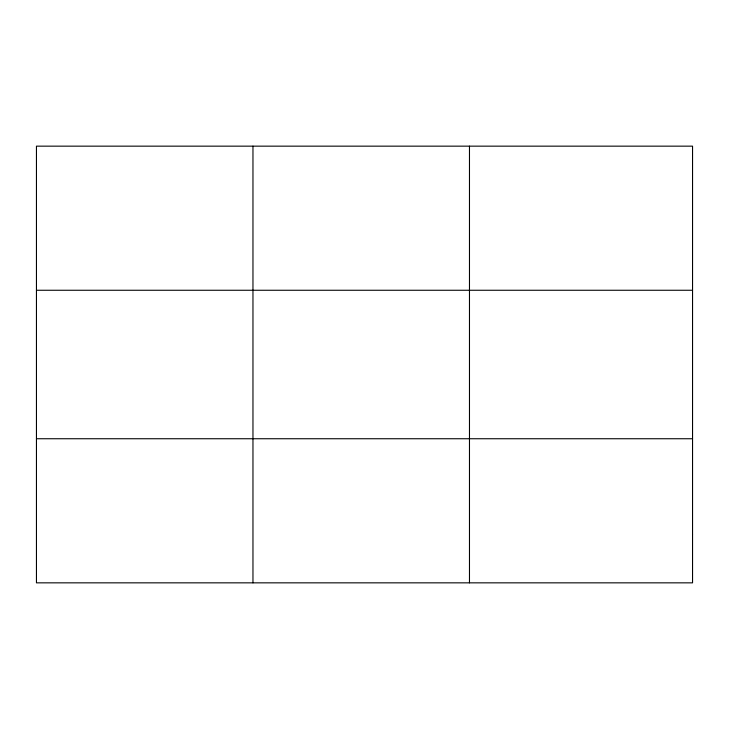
<?xml version="1.0" encoding="UTF-8"?>
<svg xmlns="http://www.w3.org/2000/svg" width="729" height="729" viewBox="0 0 729 729"><rect width="100%" height="100%" fill="white"/><g stroke="black" fill="none" stroke-linecap="round" stroke-linejoin="round"><path stroke-width="1.09" d="M252.963 582.845L252.963 146.155M469.476 582.845L469.476 146.155M36.45 290.26L692.55 290.26M36.45 438.74L692.55 438.74M692.55 534.813L692.55 582.845L36.45 582.845L36.45 146.155L692.55 146.155L692.55 534.813"/></g></svg>
